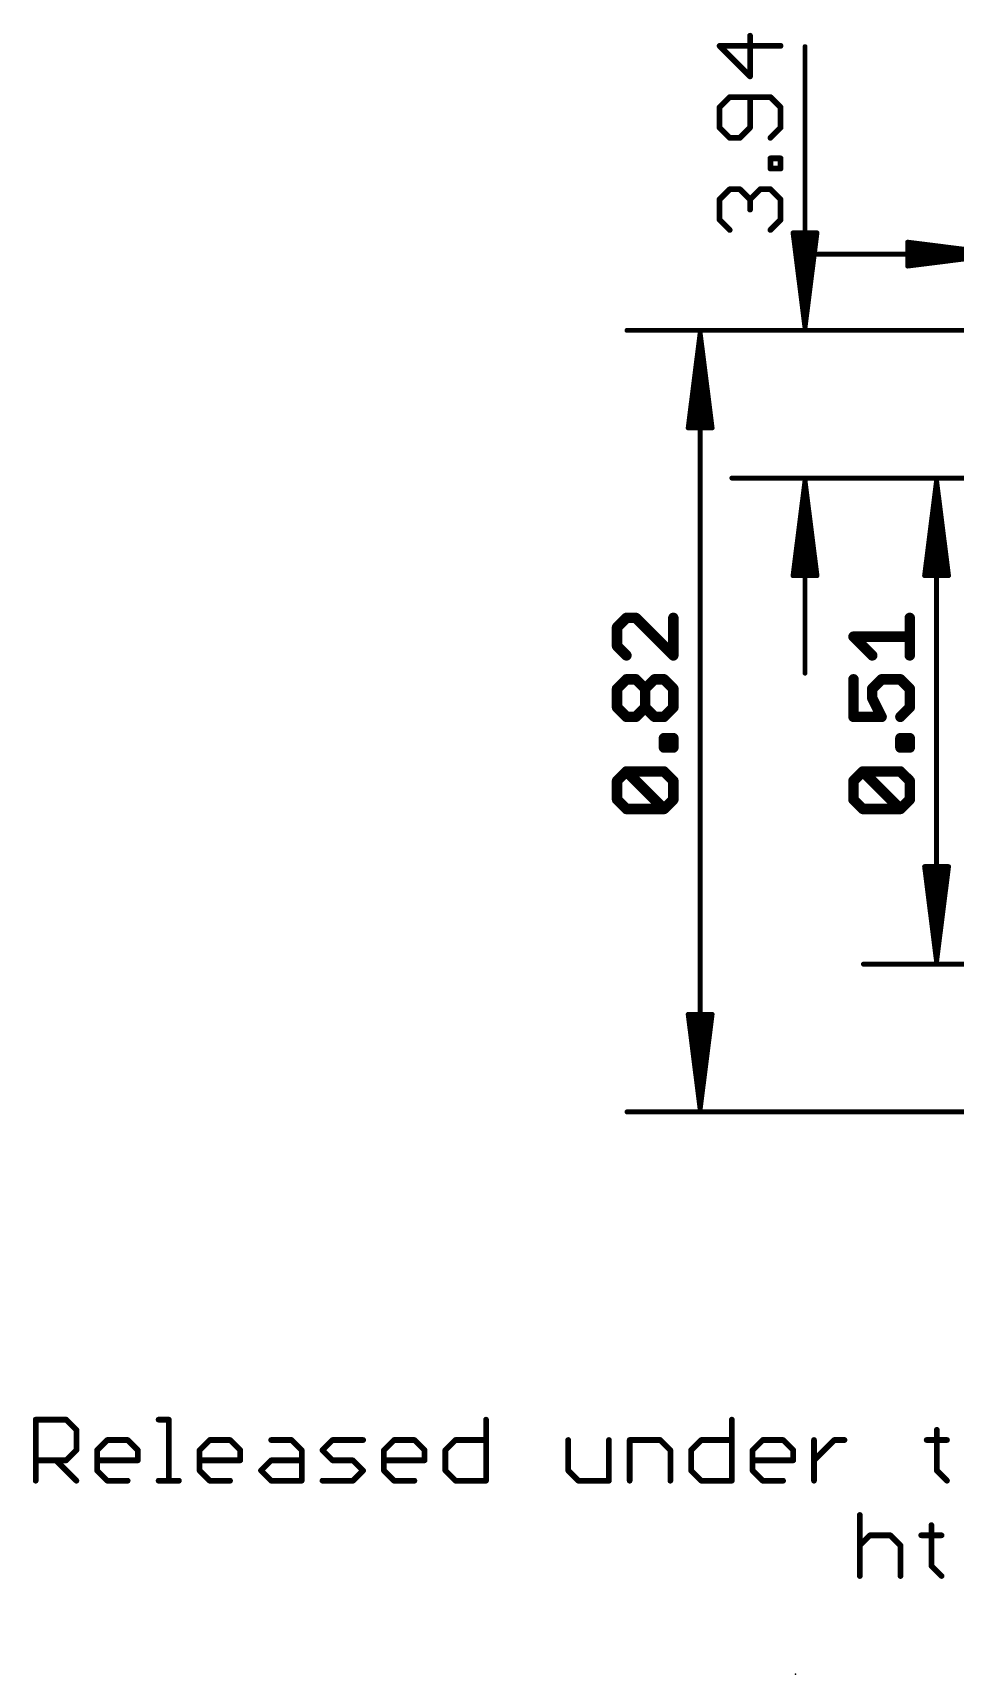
# Model space of a CAD drawing. Extents: x -52 to 61, y -28 to 22.
# Drawn here: x -52.07 to -27.5, y -25.4 to 18.34 of the extents above; entities that cross this region are included whole.
import ezdxf

# ---------------------------------------------------------------- set-up
doc = ezdxf.new("R2010")
doc.units = 0
for name, color, linetype in [('23', 53, 'CONTINUOUS'), ('47', 253, 'CONTINUOUS'), ('51', 53, 'CONTINUOUS')]:
    doc.layers.add(name, color=color, linetype=linetype)

msp = doc.modelspace()

# ---------------------------------------------------------------- linework, layer by layer
at = {"layer": '23'}
msp.add_point((-31.75, -25.4), dxfattribs=at)
at = {"layer": '47'}
for points, const_width in [([(-32.1467, 17.9966), (-33.7737, 17.9966)], 0.1524), ([(-33.7737, 17.9966), (-32.9602, 17.1831)], 0.1524), ([(-32.9602, 17.1831), (-32.9602, 18.2677)], 0.1524), ([(-31.496, 10.479), (-31.496, 17.9768)], 0.13), ([(-33.5025, 16.6306), (-33.7737, 16.3594)], 0.1524), ([(-32.4179, 16.6306), (-33.5025, 16.6306)], 0.1524), ([(-32.9602, 15.8171), (-32.9602, 16.6306)], 0.1524), ([(-32.1467, 16.3594), (-32.4179, 16.6306)], 0.1524), ([(-33.7737, 16.3594), (-33.7737, 15.8171)], 0.1524), ([(-32.1467, 15.8171), (-32.1467, 16.3594)], 0.1524), ([(-33.7737, 15.8171), (-33.5025, 15.5459)], 0.1524), ([(-33.2314, 15.5459), (-32.9602, 15.8171)], 0.1524), ([(-32.4179, 15.5459), (-32.1467, 15.8171)], 0.1524), ([(-33.5025, 15.5459), (-33.2314, 15.5459)], 0.1524), ([(-32.4179, 14.7274), (-32.4179, 14.9985)], 0.1524), ([(-32.4179, 14.9985), (-32.1467, 14.9985)], 0.1524), ([(-32.1467, 14.9985), (-32.1467, 14.7274)], 0.1524), ([(-32.1467, 14.7274), (-32.4179, 14.7274)], 0.1524), ([(-33.7737, 13.9037), (-33.5025, 14.1749)], 0.1524), ([(-33.5025, 14.1749), (-33.2314, 14.1749)], 0.1524), ([(-33.2314, 14.1749), (-32.9602, 13.9037)], 0.1524), ([(-32.9602, 13.9037), (-32.689, 14.1749)], 0.1524), ([(-32.689, 14.1749), (-32.4179, 14.1749)], 0.1524), ([(-32.4179, 14.1749), (-32.1467, 13.9037)], 0.1524), ([(-33.7737, 13.3614), (-33.7737, 13.9037)], 0.1524), ([(-32.9602, 13.9037), (-32.9602, 13.6325)], 0.1524), ([(-32.1467, 13.9037), (-32.1467, 13.3614)], 0.1524), ([(-33.5025, 13.0902), (-33.7737, 13.3614)], 0.1524), ([(-32.1467, 13.3614), (-32.4179, 13.0902)], 0.1524), ([(-31.496, 10.479), (-31.8152, 13.014)], 0.13), ([(-31.8152, 13.014), (-31.1768, 13.014)], 0.13), ([(-31.496, 10.479), (-31.756, 13.014)], 0.13), ([(-31.496, 10.479), (-31.626, 13.014)], 0.13), ([(-31.1768, 13.014), (-31.496, 10.479)], 0.13), ([(-31.366, 13.014), (-31.496, 10.479)], 0.13), ([(-31.236, 13.014), (-31.496, 10.479)], 0.13), ([(-26.227, 12.446), (-28.762, 12.7652)], 0.13), ([(-28.762, 12.7652), (-28.762, 12.1268)], 0.13), ([(-26.227, 12.446), (-28.762, 12.706)], 0.13), ([(-26.227, 12.446), (-31.362, 12.446)], 0.13), ([(-26.227, 12.446), (-28.762, 12.576)], 0.13), ([(-28.762, 12.1268), (-26.227, 12.446)], 0.13), ([(-28.762, 12.316), (-26.227, 12.446)], 0.13), ([(-28.762, 12.186), (-26.227, 12.446)], 0.13), ([(-18.2245, 10.414), (-36.24, 10.414)], 0.13), ([(-34.29, 10.349), (-34.6092, 7.814)], 0.13), ([(-34.29, 10.349), (-34.55, 7.814)], 0.13), ([(-34.29, 10.349), (-34.42, 7.814)], 0.13), ([(-34.29, -10.349), (-34.29, 10.349)], 0.13), ([(-33.9708, 7.814), (-34.29, 10.349)], 0.13), ([(-34.16, 7.814), (-34.29, 10.349)], 0.13), ([(-34.03, 7.814), (-34.29, 10.349)], 0.13), ([(-18.2245, 10.414), (-33.446, 10.414)], 0.13), ([(-34.6092, 7.814), (-33.9708, 7.814)], 0.13), ([(-22.1615, 6.477), (-33.446, 6.477)], 0.13), ([(-31.496, 6.412), (-31.8152, 3.877)], 0.13), ([(-31.496, 6.412), (-31.756, 3.877)], 0.13), ([(-31.496, 6.412), (-31.626, 3.877)], 0.13), ([(-31.496, 6.412), (-31.496, 1.277)], 0.13), ([(-31.1768, 3.877), (-31.496, 6.412)], 0.13), ([(-31.366, 3.877), (-31.496, 6.412)], 0.13), ([(-31.236, 3.877), (-31.496, 6.412)], 0.13), ([(-21.7488, 6.477), (-29.9408, 6.477)], 0.13), ([(-27.9908, 6.412), (-28.31, 3.877)], 0.13), ([(-27.9908, 6.412), (-28.2508, 3.877)], 0.13), ([(-27.9908, 6.412), (-28.1208, 3.877)], 0.13), ([(-27.9908, -6.412), (-27.9908, 6.412)], 0.13), ([(-27.6716, 3.877), (-27.9908, 6.412)], 0.13), ([(-27.8608, 3.877), (-27.9908, 6.412)], 0.13), ([(-27.7308, 3.877), (-27.9908, 6.412)], 0.13), ([(-31.8152, 3.877), (-31.1768, 3.877)], 0.13), ([(-28.31, 3.877), (-27.6716, 3.877)], 0.13), ([(-36.2541, 2.7511), (-36.5041, 2.5011)], 0.2794), ([(-36.5041, 2.5011), (-36.5041, 2.0012)], 0.2794), ([(-36.0041, 2.7511), (-36.2541, 2.7511)], 0.2794), ([(-35.0042, 1.7512), (-36.0041, 2.7511)], 0.2794), ([(-35.0042, 2.7511), (-35.0042, 1.7512)], 0.2794), ([(-28.705, 1.7512), (-28.705, 2.7511)], 0.2794), ([(-29.7049, 1.7512), (-30.2049, 2.2512)], 0.2794), ([(-30.2049, 2.2512), (-28.705, 2.2512)], 0.2794), ([(-36.5041, 2.0012), (-36.2541, 1.7512)], 0.2794), ([(-36.5041, 0.864), (-36.2541, 1.114)], 0.2794), ([(-36.5041, 0.364), (-36.5041, 0.864)], 0.2794), ([(-36.2541, 1.114), (-36.0041, 1.114)], 0.2794), ([(-36.0041, 1.114), (-35.7541, 0.864)], 0.2794), ([(-35.7541, 0.864), (-35.5042, 1.114)], 0.2794), ([(-35.7541, 0.364), (-35.7541, 0.864)], 0.2794), ([(-35.5042, 1.114), (-35.2542, 1.114)], 0.2794), ([(-35.2542, 1.114), (-35.0042, 0.864)], 0.2794), ([(-35.0042, 0.864), (-35.0042, 0.364)], 0.2794), ([(-30.2049, 1.114), (-30.2049, 0.114)], 0.2794), ([(-29.7049, 0.864), (-29.4549, 1.114)], 0.2794), ([(-29.7049, 0.614), (-29.7049, 0.864)], 0.2794), ([(-29.4549, 1.114), (-28.955, 1.114)], 0.2794), ([(-28.955, 1.114), (-28.705, 0.864)], 0.2794), ([(-28.705, 0.864), (-28.705, 0.364)], 0.2794), ([(-36.2541, 0.114), (-36.5041, 0.364)], 0.2794), ([(-35.7541, 0.364), (-36.0041, 0.114)], 0.2794), ([(-35.5042, 0.114), (-35.7541, 0.364)], 0.2794), ([(-35.0042, 0.364), (-35.2542, 0.114)], 0.2794), ([(-29.4549, 0.114), (-29.7049, 0.614)], 0.2794), ([(-28.705, 0.364), (-28.955, 0.114)], 0.2794), ([(-36.0041, 0.114), (-36.2541, 0.114)], 0.2794), ([(-35.2542, 0.114), (-35.5042, 0.114)], 0.2794), ([(-30.2049, 0.114), (-29.4549, 0.114)], 0.2794), ([(-35.2542, -0.7045), (-35.2542, -0.4546)], 0.2794), ([(-35.2542, -0.4546), (-35.0042, -0.4546)], 0.2794), ([(-35.0042, -0.4546), (-35.0042, -0.7045)], 0.2794), ([(-28.955, -0.7045), (-28.955, -0.4546)], 0.2794), ([(-28.955, -0.4546), (-28.705, -0.4546)], 0.2794), ([(-28.705, -0.4546), (-28.705, -0.7045)], 0.2794), ([(-35.0042, -0.7045), (-35.2542, -0.7045)], 0.2794), ([(-28.705, -0.7045), (-28.955, -0.7045)], 0.2794), ([(-36.5041, -1.5917), (-36.2541, -1.3418)], 0.2794), ([(-36.2541, -1.3418), (-35.2542, -1.3418)], 0.2794), ([(-35.2542, -2.3417), (-36.2541, -1.3418)], 0.2794), ([(-35.2542, -1.3418), (-35.0042, -1.5917)], 0.2794), ([(-30.2049, -1.5917), (-29.9549, -1.3418)], 0.2794), ([(-29.9549, -1.3418), (-28.955, -1.3418)], 0.2794), ([(-28.955, -2.3417), (-29.9549, -1.3418)], 0.2794), ([(-28.955, -1.3418), (-28.705, -1.5917)], 0.2794), ([(-36.5041, -2.0917), (-36.5041, -1.5917)], 0.2794), ([(-35.0042, -1.5917), (-35.0042, -2.0917)], 0.2794), ([(-30.2049, -2.0917), (-30.2049, -1.5917)], 0.2794), ([(-28.705, -1.5917), (-28.705, -2.0917)], 0.2794), ([(-36.2541, -2.3417), (-36.5041, -2.0917)], 0.2794), ([(-35.0042, -2.0917), (-35.2542, -2.3417)], 0.2794), ([(-29.9549, -2.3417), (-30.2049, -2.0917)], 0.2794), ([(-28.705, -2.0917), (-28.955, -2.3417)], 0.2794), ([(-35.2542, -2.3417), (-36.2541, -2.3417)], 0.2794), ([(-28.955, -2.3417), (-29.9549, -2.3417)], 0.2794), ([(-27.9908, -6.412), (-28.31, -3.877)], 0.13), ([(-28.31, -3.877), (-27.6716, -3.877)], 0.13), ([(-27.9908, -6.412), (-28.2508, -3.877)], 0.13), ([(-27.9908, -6.412), (-28.1208, -3.877)], 0.13), ([(-27.6716, -3.877), (-27.9908, -6.412)], 0.13), ([(-27.8608, -3.877), (-27.9908, -6.412)], 0.13), ([(-27.7308, -3.877), (-27.9908, -6.412)], 0.13), ([(22.4473, -6.477), (-29.9408, -6.477)], 0.13), ([(-34.29, -10.349), (-34.6092, -7.814)], 0.13), ([(-34.6092, -7.814), (-33.9708, -7.814)], 0.13), ([(-34.29, -10.349), (-34.55, -7.814)], 0.13), ([(-34.29, -10.349), (-34.42, -7.814)], 0.13), ([(-33.9708, -7.814), (-34.29, -10.349)], 0.13), ([(-34.16, -7.814), (-34.29, -10.349)], 0.13), ([(-34.03, -7.814), (-34.29, -10.349)], 0.13), ([(-6.2548, -10.414), (-36.24, -10.414)], 0.13)]:
    msp.add_lwpolyline(points, dxfattribs=dict(at, const_width=const_width))
for points, const_width in [([(-33.7737, 18.0347, 1), (-33.7737, 17.9585)], 0.0762), ([(-33.7467, 18.0235, 1), (-33.8006, 17.9696)], 0.0762), ([(-32.9221, 18.2677, 1), (-32.9983, 18.2677)], 0.0762), ([(-32.1467, 17.9585, 1), (-32.1467, 18.0347)], 0.0762), ([(-31.4635, 17.9768, 1), (-31.5285, 17.9768)], 0.065), ([(-32.9983, 17.1831, 1), (-32.9221, 17.1831)], 0.0762), ([(-32.9871, 17.1561, 1), (-32.9333, 17.21)], 0.0762), ([(-33.5025, 16.6687, 1), (-33.5025, 16.5925)], 0.0762), ([(-33.4756, 16.6037, 1), (-33.5295, 16.6575)], 0.0762), ([(-32.9221, 16.6306, 1), (-32.9983, 16.6306)], 0.0762), ([(-32.3909, 16.6575, 1), (-32.4448, 16.6037)], 0.0762), ([(-32.4179, 16.5925, 1), (-32.4179, 16.6687)], 0.0762), ([(-33.7356, 16.3594, 1), (-33.8118, 16.3594)], 0.0762), ([(-33.8006, 16.3864, 1), (-33.7467, 16.3325)], 0.0762), ([(-32.1086, 16.3594, 1), (-32.1848, 16.3594)], 0.0762), ([(-32.1736, 16.3325, 1), (-32.1198, 16.3864)], 0.0762), ([(-33.8118, 15.8171, 1), (-33.7356, 15.8171)], 0.0762), ([(-33.7467, 15.844, 1), (-33.8006, 15.7902)], 0.0762), ([(-32.9983, 15.8171, 1), (-32.9221, 15.8171)], 0.0762), ([(-32.9333, 15.7902, 1), (-32.9871, 15.844)], 0.0762), ([(-32.1848, 15.8171, 1), (-32.1086, 15.8171)], 0.0762), ([(-32.1198, 15.7902, 1), (-32.1736, 15.844)], 0.0762), ([(-33.5025, 15.584, 1), (-33.5025, 15.5078)], 0.0762), ([(-33.5295, 15.519, 1), (-33.4756, 15.5729)], 0.0762), ([(-33.2583, 15.5729, 1), (-33.2044, 15.519)], 0.0762), ([(-33.2314, 15.5078, 1), (-33.2314, 15.584)], 0.0762), ([(-32.4448, 15.5729, 1), (-32.3909, 15.519)], 0.0762), ([(-32.3798, 14.9985, 1), (-32.456, 14.9985)], 0.0762), ([(-32.4179, 15.0366, 1), (-32.4179, 14.9604)], 0.0762), ([(-32.1086, 14.9985, 1), (-32.1848, 14.9985)], 0.0762), ([(-32.1467, 14.9604, 1), (-32.1467, 15.0366)], 0.0762), ([(-32.4179, 14.7655, 1), (-32.4179, 14.6893)], 0.0762), ([(-32.456, 14.7274, 1), (-32.3798, 14.7274)], 0.0762), ([(-32.1848, 14.7274, 1), (-32.1086, 14.7274)], 0.0762), ([(-32.1467, 14.6893, 1), (-32.1467, 14.7655)], 0.0762), ([(-33.5025, 14.213, 1), (-33.5025, 14.1368)], 0.0762), ([(-33.4756, 14.1479, 1), (-33.5295, 14.2018)], 0.0762), ([(-33.2044, 14.2018, 1), (-33.2583, 14.1479)], 0.0762), ([(-33.2314, 14.1368, 1), (-33.2314, 14.213)], 0.0762), ([(-32.689, 14.213, 1), (-32.689, 14.1368)], 0.0762), ([(-32.6621, 14.1479, 1), (-32.716, 14.2018)], 0.0762), ([(-32.3909, 14.2018, 1), (-32.4448, 14.1479)], 0.0762), ([(-32.4179, 14.1368, 1), (-32.4179, 14.213)], 0.0762), ([(-33.7356, 13.9037, 1), (-33.8118, 13.9037)], 0.0762), ([(-33.8006, 13.9306, 1), (-33.7467, 13.8768)], 0.0762), ([(-32.9221, 13.9037, 1), (-32.9983, 13.9037)], 0.0762), ([(-32.9983, 13.6325, 1), (-32.9221, 13.6325)], 0.0762), ([(-32.9871, 13.9306, 1), (-32.9333, 13.8768)], 0.0762), ([(-32.9871, 13.8768, 1), (-32.9333, 13.9306)], 0.0762), ([(-32.1086, 13.9037, 1), (-32.1848, 13.9037)], 0.0762), ([(-32.1736, 13.8768, 1), (-32.1198, 13.9306)], 0.0762), ([(-33.7467, 13.3883, 1), (-33.8006, 13.3344)], 0.0762), ([(-33.8118, 13.3614, 1), (-33.7356, 13.3614)], 0.0762), ([(-33.5295, 13.0633, 1), (-33.4756, 13.1171)], 0.0762), ([(-32.4448, 13.1171, 1), (-32.3909, 13.0633)], 0.0762), ([(-32.1848, 13.3614, 1), (-32.1086, 13.3614)], 0.0762), ([(-32.1198, 13.3344, 1), (-32.1736, 13.3883)], 0.0762), ([(-31.783, 13.0181, 1), (-31.8475, 13.0099)], 0.065), ([(-31.8152, 13.0465, 1), (-31.8152, 12.9815)], 0.065), ([(-31.7237, 13.0173, 1), (-31.7883, 13.0107)], 0.065), ([(-31.5935, 13.0157, 1), (-31.6585, 13.0123)], 0.065), ([(-31.3335, 13.0123, 1), (-31.3985, 13.0157)], 0.065), ([(-31.2037, 13.0107, 1), (-31.2683, 13.0173)], 0.065), ([(-31.1445, 13.0099, 1), (-31.209, 13.0181)], 0.065), ([(-31.1768, 12.9815, 1), (-31.1768, 13.0465)], 0.065), ([(-28.7579, 12.7975, 1), (-28.7661, 12.733)], 0.065), ([(-28.7295, 12.7652, 1), (-28.7945, 12.7652)], 0.065), ([(-28.7587, 12.7383, 1), (-28.7653, 12.6737)], 0.065), ([(-31.362, 12.4785, 1), (-31.362, 12.4135)], 0.065), ([(-28.7603, 12.6085, 1), (-28.7637, 12.5435)], 0.065), ([(-28.7637, 12.3485, 1), (-28.7603, 12.2835)], 0.065), ([(-28.7653, 12.2183, 1), (-28.7587, 12.1537)], 0.065), ([(-28.7661, 12.159, 1), (-28.7579, 12.0945)], 0.065), ([(-28.7945, 12.1268, 1), (-28.7295, 12.1268)], 0.065), ([(-31.5282, 10.4831, 1), (-31.4638, 10.4749)], 0.065), ([(-31.5283, 10.4823, 1), (-31.4637, 10.4757)], 0.065), ([(-31.5285, 10.4773, 1), (-31.4635, 10.4807)], 0.065), ([(-31.5285, 10.4807, 1), (-31.4635, 10.4773)], 0.065), ([(-31.5285, 10.479, 1), (-31.4635, 10.479)], 0.065), ([(-31.5283, 10.4757, 1), (-31.4637, 10.4823)], 0.065), ([(-31.5282, 10.4749, 1), (-31.4638, 10.4831)], 0.065), ([(-36.24, 10.4465, 1), (-36.24, 10.3815)], 0.065), ([(-34.2575, 10.349, 1), (-34.3225, 10.349)], 0.065), ([(-34.2578, 10.3531, 1), (-34.3222, 10.3449)], 0.065), ([(-34.2575, 10.3473, 1), (-34.3225, 10.3507)], 0.065), ([(-34.2575, 10.3507, 1), (-34.3225, 10.3473)], 0.065), ([(-34.2577, 10.3523, 1), (-34.3223, 10.3457)], 0.065), ([(-34.2577, 10.3457, 1), (-34.3223, 10.3523)], 0.065), ([(-34.2578, 10.3449, 1), (-34.3222, 10.3531)], 0.065), ([(-33.446, 10.4465, 1), (-33.446, 10.3815)], 0.065), ([(-34.6092, 7.8465, 1), (-34.6092, 7.7815)], 0.065), ([(-33.9708, 7.7815, 1), (-33.9708, 7.8465)], 0.065), ([(-34.6415, 7.8181, 1), (-34.577, 7.8099)], 0.065), ([(-34.5823, 7.8173, 1), (-34.5177, 7.8107)], 0.065), ([(-34.4525, 7.8157, 1), (-34.3875, 7.8123)], 0.065), ([(-34.1925, 7.8123, 1), (-34.1275, 7.8157)], 0.065), ([(-34.0623, 7.8107, 1), (-33.9977, 7.8173)], 0.065), ([(-34.003, 7.8099, 1), (-33.9385, 7.8181)], 0.065), ([(-33.446, 6.5095, 1), (-33.446, 6.4445)], 0.065), ([(-31.4635, 6.412, 1), (-31.5285, 6.412)], 0.065), ([(-31.4638, 6.4161, 1), (-31.5282, 6.4079)], 0.065), ([(-31.4635, 6.4103, 1), (-31.5285, 6.4137)], 0.065), ([(-31.4635, 6.4137, 1), (-31.5285, 6.4103)], 0.065), ([(-31.4637, 6.4153, 1), (-31.5283, 6.4087)], 0.065), ([(-31.4637, 6.4087, 1), (-31.5283, 6.4153)], 0.065), ([(-31.4638, 6.4079, 1), (-31.5282, 6.4161)], 0.065), ([(-29.9408, 6.5095, 1), (-29.9408, 6.4445)], 0.065), ([(-27.9583, 6.412, 1), (-28.0233, 6.412)], 0.065), ([(-27.9586, 6.4161, 1), (-28.023, 6.4079)], 0.065), ([(-27.9583, 6.4103, 1), (-28.0233, 6.4137)], 0.065), ([(-27.9583, 6.4137, 1), (-28.0233, 6.4103)], 0.065), ([(-27.9585, 6.4153, 1), (-28.0231, 6.4087)], 0.065), ([(-27.9585, 6.4087, 1), (-28.0231, 6.4153)], 0.065), ([(-27.9586, 6.4079, 1), (-28.023, 6.4161)], 0.065), ([(-31.8152, 3.9095, 1), (-31.8152, 3.8445)], 0.065), ([(-31.1768, 3.8445, 1), (-31.1768, 3.9095)], 0.065), ([(-28.31, 3.9095, 1), (-28.31, 3.8445)], 0.065), ([(-27.6716, 3.8445, 1), (-27.6716, 3.9095)], 0.065), ([(-31.8475, 3.8811, 1), (-31.783, 3.8729)], 0.065), ([(-31.7883, 3.8803, 1), (-31.7237, 3.8737)], 0.065), ([(-31.6585, 3.8787, 1), (-31.5935, 3.8753)], 0.065), ([(-31.3985, 3.8753, 1), (-31.3335, 3.8787)], 0.065), ([(-31.2683, 3.8737, 1), (-31.2037, 3.8803)], 0.065), ([(-31.209, 3.8729, 1), (-31.1445, 3.8811)], 0.065), ([(-28.3423, 3.8811, 1), (-28.2778, 3.8729)], 0.065), ([(-28.2831, 3.8803, 1), (-28.2185, 3.8737)], 0.065), ([(-28.1533, 3.8787, 1), (-28.0883, 3.8753)], 0.065), ([(-27.8933, 3.8753, 1), (-27.8283, 3.8787)], 0.065), ([(-27.7631, 3.8737, 1), (-27.6985, 3.8803)], 0.065), ([(-27.7038, 3.8729, 1), (-27.6393, 3.8811)], 0.065), ([(-36.4342, 2.5011, 1), (-36.5739, 2.5011)], 0.1397), ([(-36.2541, 2.821, 1), (-36.2541, 2.6813)], 0.1397), ([(-36.2047, 2.7017, 1), (-36.3035, 2.8005)], 0.1397), ([(-35.9547, 2.8005, 1), (-36.0535, 2.7017)], 0.1397), ([(-36.0041, 2.6813, 1), (-36.0041, 2.821)], 0.1397), ([(-34.9344, 2.7511, 1), (-35.0741, 2.7511)], 0.1397), ([(-28.6352, 2.7511, 1), (-28.7749, 2.7511)], 0.1397), ([(-36.5535, 2.5505, 1), (-36.4547, 2.4517)], 0.1397), ([(-30.1555, 2.3006, 1), (-30.2543, 2.2018)], 0.1397), ([(-30.2049, 2.321, 1), (-30.2049, 2.1813)], 0.1397), ([(-28.705, 2.1813, 1), (-28.705, 2.321)], 0.1397), ([(-36.4547, 2.0506, 1), (-36.5535, 1.9518)], 0.1397), ([(-36.5739, 2.0012, 1), (-36.4342, 2.0012)], 0.1397), ([(-36.3035, 1.7018, 1), (-36.2047, 1.8006)], 0.1397), ([(-35.0741, 1.7512, 1), (-34.9344, 1.7512)], 0.1397), ([(-35.0536, 1.7018, 1), (-34.9548, 1.8006)], 0.1397), ([(-29.7543, 1.7018, 1), (-29.6555, 1.8006)], 0.1397), ([(-28.7749, 1.7512, 1), (-28.6352, 1.7512)], 0.1397), ([(-36.4342, 0.864, 1), (-36.5739, 0.864)], 0.1397), ([(-36.5535, 0.9134, 1), (-36.4547, 0.8146)], 0.1397), ([(-36.2541, 1.1838, 1), (-36.2541, 1.0441)], 0.1397), ([(-36.2047, 1.0646, 1), (-36.3035, 1.1634)], 0.1397), ([(-35.9547, 1.1634, 1), (-36.0535, 1.0646)], 0.1397), ([(-36.0041, 1.0441, 1), (-36.0041, 1.1838)], 0.1397), ([(-35.6843, 0.864, 1), (-35.824, 0.864)], 0.1397), ([(-35.8035, 0.9134, 1), (-35.7047, 0.8146)], 0.1397), ([(-35.8035, 0.8146, 1), (-35.7047, 0.9134)], 0.1397), ([(-35.5042, 1.1838, 1), (-35.5042, 1.0441)], 0.1397), ([(-35.4548, 1.0646, 1), (-35.5536, 1.1634)], 0.1397), ([(-35.2048, 1.1634, 1), (-35.3036, 1.0646)], 0.1397), ([(-35.2542, 1.0441, 1), (-35.2542, 1.1838)], 0.1397), ([(-34.9344, 0.864, 1), (-35.0741, 0.864)], 0.1397), ([(-35.0536, 0.8146, 1), (-34.9548, 0.9134)], 0.1397), ([(-31.5285, 1.277, 1), (-31.4635, 1.277)], 0.065), ([(-30.135, 1.114, 1), (-30.2747, 1.114)], 0.1397), ([(-29.6351, 0.864, 1), (-29.7748, 0.864)], 0.1397), ([(-29.7543, 0.9134, 1), (-29.6555, 0.8146)], 0.1397), ([(-29.4549, 1.1838, 1), (-29.4549, 1.0441)], 0.1397), ([(-29.4055, 1.0646, 1), (-29.5043, 1.1634)], 0.1397), ([(-28.9056, 1.1634, 1), (-29.0044, 1.0646)], 0.1397), ([(-28.955, 1.0441, 1), (-28.955, 1.1838)], 0.1397), ([(-28.6352, 0.864, 1), (-28.7749, 0.864)], 0.1397), ([(-28.7544, 0.8146, 1), (-28.6556, 0.9134)], 0.1397), ([(-36.4547, 0.4134, 1), (-36.5535, 0.3146)], 0.1397), ([(-35.7047, 0.4134, 1), (-35.8035, 0.3146)], 0.1397), ([(-35.7047, 0.3146, 1), (-35.8035, 0.4134)], 0.1397), ([(-34.9548, 0.3146, 1), (-35.0536, 0.4134)], 0.1397), ([(-29.6424, 0.6452, 1), (-29.7674, 0.5828)], 0.1397), ([(-29.7748, 0.614, 1), (-29.6351, 0.614)], 0.1397), ([(-28.6556, 0.3146, 1), (-28.7544, 0.4134)], 0.1397), ([(-36.5739, 0.364, 1), (-36.4342, 0.364)], 0.1397), ([(-36.2541, 0.1839, 1), (-36.2541, 0.0442)], 0.1397), ([(-36.3035, 0.0647, 1), (-36.2047, 0.1634)], 0.1397), ([(-36.0535, 0.1634, 1), (-35.9547, 0.0647)], 0.1397), ([(-36.0041, 0.0442, 1), (-36.0041, 0.1839)], 0.1397), ([(-35.824, 0.364, 1), (-35.6843, 0.364)], 0.1397), ([(-35.5042, 0.1839, 1), (-35.5042, 0.0442)], 0.1397), ([(-35.5536, 0.0647, 1), (-35.4548, 0.1634)], 0.1397), ([(-35.3036, 0.1634, 1), (-35.2048, 0.0647)], 0.1397), ([(-35.2542, 0.0442, 1), (-35.2542, 0.1839)], 0.1397), ([(-35.0741, 0.364, 1), (-34.9344, 0.364)], 0.1397), ([(-30.2049, 0.1839, 1), (-30.2049, 0.0442)], 0.1397), ([(-30.2747, 0.114, 1), (-30.135, 0.114)], 0.1397), ([(-29.5174, 0.0828, 1), (-29.3925, 0.1453)], 0.1397), ([(-29.4549, 0.0442, 1), (-29.4549, 0.1839)], 0.1397), ([(-29.0044, 0.1634, 1), (-28.9056, 0.0647)], 0.1397), ([(-28.7749, 0.364, 1), (-28.6352, 0.364)], 0.1397), ([(-35.1843, -0.4546, 1), (-35.324, -0.4546)], 0.1397), ([(-35.2542, -0.3847, 1), (-35.2542, -0.5244)], 0.1397), ([(-34.9344, -0.4546, 1), (-35.0741, -0.4546)], 0.1397), ([(-35.0042, -0.5244, 1), (-35.0042, -0.3847)], 0.1397), ([(-28.955, -0.3847, 1), (-28.955, -0.5244)], 0.1397), ([(-28.8851, -0.4546, 1), (-29.0248, -0.4546)], 0.1397), ([(-28.6352, -0.4546, 1), (-28.7749, -0.4546)], 0.1397), ([(-28.705, -0.5244, 1), (-28.705, -0.3847)], 0.1397), ([(-35.2542, -0.6347, 1), (-35.2542, -0.7744)], 0.1397), ([(-35.324, -0.7045, 1), (-35.1843, -0.7045)], 0.1397), ([(-35.0741, -0.7045, 1), (-34.9344, -0.7045)], 0.1397), ([(-35.0042, -0.7744, 1), (-35.0042, -0.6347)], 0.1397), ([(-28.955, -0.6347, 1), (-28.955, -0.7744)], 0.1397), ([(-29.0248, -0.7045, 1), (-28.8851, -0.7045)], 0.1397), ([(-28.7749, -0.7045, 1), (-28.6352, -0.7045)], 0.1397), ([(-28.705, -0.7744, 1), (-28.705, -0.6347)], 0.1397), ([(-36.2541, -1.2719, 1), (-36.2541, -1.4116)], 0.1397), ([(-36.2047, -1.2924, 1), (-36.3035, -1.3912)], 0.1397), ([(-36.2047, -1.3912, 1), (-36.3035, -1.2924)], 0.1397), ([(-35.2048, -1.2924, 1), (-35.3036, -1.3912)], 0.1397), ([(-35.2542, -1.4116, 1), (-35.2542, -1.2719)], 0.1397), ([(-29.9549, -1.2719, 1), (-29.9549, -1.4116)], 0.1397), ([(-29.9055, -1.2924, 1), (-30.0043, -1.3912)], 0.1397), ([(-29.9055, -1.3912, 1), (-30.0043, -1.2924)], 0.1397), ([(-28.9056, -1.2924, 1), (-29.0044, -1.3912)], 0.1397), ([(-28.955, -1.4116, 1), (-28.955, -1.2719)], 0.1397), ([(-36.4342, -1.5917, 1), (-36.5739, -1.5917)], 0.1397), ([(-36.5535, -1.5424, 1), (-36.4547, -1.6411)], 0.1397), ([(-34.9344, -1.5917, 1), (-35.0741, -1.5917)], 0.1397), ([(-35.0536, -1.6411, 1), (-34.9548, -1.5424)], 0.1397), ([(-30.2543, -1.5424, 1), (-30.1555, -1.6411)], 0.1397), ([(-30.135, -1.5917, 1), (-30.2747, -1.5917)], 0.1397), ([(-28.6352, -1.5917, 1), (-28.7749, -1.5917)], 0.1397), ([(-28.7544, -1.6411, 1), (-28.6556, -1.5424)], 0.1397), ([(-36.4547, -2.0423, 1), (-36.5535, -2.1411)], 0.1397), ([(-36.5739, -2.0917, 1), (-36.4342, -2.0917)], 0.1397), ([(-35.0741, -2.0917, 1), (-34.9344, -2.0917)], 0.1397), ([(-34.9548, -2.1411, 1), (-35.0536, -2.0423)], 0.1397), ([(-30.1555, -2.0423, 1), (-30.2543, -2.1411)], 0.1397), ([(-30.2747, -2.0917, 1), (-30.135, -2.0917)], 0.1397), ([(-28.7749, -2.0917, 1), (-28.6352, -2.0917)], 0.1397), ([(-28.6556, -2.1411, 1), (-28.7544, -2.0423)], 0.1397), ([(-36.2541, -2.2718, 1), (-36.2541, -2.4115)], 0.1397), ([(-36.3035, -2.3911, 1), (-36.2047, -2.2923)], 0.1397), ([(-35.3036, -2.2923, 1), (-35.2048, -2.3911)], 0.1397), ([(-35.3036, -2.3911, 1), (-35.2048, -2.2923)], 0.1397), ([(-35.2542, -2.4115, 1), (-35.2542, -2.2718)], 0.1397), ([(-29.9549, -2.2718, 1), (-29.9549, -2.4115)], 0.1397), ([(-30.0043, -2.3911, 1), (-29.9055, -2.2923)], 0.1397), ([(-29.0044, -2.2923, 1), (-28.9056, -2.3911)], 0.1397), ([(-29.0044, -2.3911, 1), (-28.9056, -2.2923)], 0.1397), ([(-28.955, -2.4115, 1), (-28.955, -2.2718)], 0.1397), ([(-28.2778, -3.8729, 1), (-28.3423, -3.8811)], 0.065), ([(-28.31, -3.8445, 1), (-28.31, -3.9095)], 0.065), ([(-28.2185, -3.8737, 1), (-28.2831, -3.8803)], 0.065), ([(-28.0883, -3.8753, 1), (-28.1533, -3.8787)], 0.065), ([(-27.8283, -3.8787, 1), (-27.8933, -3.8753)], 0.065), ([(-27.6985, -3.8803, 1), (-27.7631, -3.8737)], 0.065), ([(-27.6393, -3.8811, 1), (-27.7038, -3.8729)], 0.065), ([(-27.6716, -3.9095, 1), (-27.6716, -3.8445)], 0.065), ([(-29.9408, -6.4445, 1), (-29.9408, -6.5095)], 0.065), ([(-28.023, -6.4079, 1), (-27.9586, -6.4161)], 0.065), ([(-28.0231, -6.4087, 1), (-27.9585, -6.4153)], 0.065), ([(-28.0233, -6.4137, 1), (-27.9583, -6.4103)], 0.065), ([(-28.0233, -6.4103, 1), (-27.9583, -6.4137)], 0.065), ([(-28.0233, -6.412, 1), (-27.9583, -6.412)], 0.065), ([(-28.0231, -6.4153, 1), (-27.9585, -6.4087)], 0.065), ([(-28.023, -6.4161, 1), (-27.9586, -6.4079)], 0.065), ([(-34.577, -7.8099, 1), (-34.6415, -7.8181)], 0.065), ([(-34.6092, -7.7815, 1), (-34.6092, -7.8465)], 0.065), ([(-34.5177, -7.8107, 1), (-34.5823, -7.8173)], 0.065), ([(-34.3875, -7.8123, 1), (-34.4525, -7.8157)], 0.065), ([(-34.1275, -7.8157, 1), (-34.1925, -7.8123)], 0.065), ([(-33.9977, -7.8173, 1), (-34.0623, -7.8107)], 0.065), ([(-33.9385, -7.8181, 1), (-34.003, -7.8099)], 0.065), ([(-33.9708, -7.8465, 1), (-33.9708, -7.7815)], 0.065), ([(-36.24, -10.3815, 1), (-36.24, -10.4465)], 0.065), ([(-34.3222, -10.3449, 1), (-34.2578, -10.3531)], 0.065), ([(-34.3223, -10.3457, 1), (-34.2577, -10.3523)], 0.065), ([(-34.3225, -10.3507, 1), (-34.2575, -10.3473)], 0.065), ([(-34.3225, -10.3473, 1), (-34.2575, -10.3507)], 0.065), ([(-34.3225, -10.349, 1), (-34.2575, -10.349)], 0.065), ([(-34.3223, -10.3523, 1), (-34.2577, -10.3457)], 0.065), ([(-34.3222, -10.3531, 1), (-34.2578, -10.3449)], 0.065)]:
    msp.add_lwpolyline(points, format="xyb", dxfattribs=dict(at, const_width=const_width))
at = {"layer": '51', "const_width": 0.1524}
for points in [[(-51.9938, -20.2438), (-51.9938, -18.6168)], [(-51.9938, -18.6168), (-51.1803, -18.6168)], [(-51.1803, -18.6168), (-50.9091, -18.888)], [(-48.7195, -18.6168), (-48.4483, -18.6168)], [(-48.4483, -18.6168), (-48.4483, -20.2438)], [(-39.9948, -18.6168), (-39.9948, -20.2438)], [(-33.4461, -18.6168), (-33.4461, -20.2438)], [(-50.9091, -18.888), (-50.9091, -19.4303)], [(-50.3566, -19.4303), (-50.0855, -19.1591)], [(-50.0855, -19.1591), (-49.5432, -19.1591)], [(-49.5432, -19.1591), (-49.272, -19.4303)], [(-47.6281, -19.4303), (-47.3569, -19.1591)], [(-47.3569, -19.1591), (-46.8146, -19.1591)], [(-46.8146, -19.1591), (-46.5434, -19.4303)], [(-45.7197, -19.1591), (-45.1774, -19.1591)], [(-45.1774, -19.1591), (-44.9062, -19.4303)], [(-44.3537, -19.4303), (-44.0826, -19.1591)], [(-44.0826, -19.1591), (-43.2691, -19.1591)], [(-42.7166, -19.4303), (-42.4454, -19.1591)], [(-42.4454, -19.1591), (-41.9031, -19.1591)], [(-41.9031, -19.1591), (-41.6319, -19.4303)], [(-41.0794, -19.4303), (-40.8083, -19.1591)], [(-40.8083, -19.1591), (-39.9948, -19.1591)], [(-37.8051, -19.1591), (-37.8051, -19.9726)], [(-36.7205, -20.2438), (-36.7205, -19.1591)], [(-36.168, -20.2438), (-36.168, -19.1591)], [(-36.168, -19.1591), (-35.3545, -19.1591)], [(-35.3545, -19.1591), (-35.0833, -19.4303)], [(-34.5308, -19.4303), (-34.2596, -19.1591)], [(-34.2596, -19.1591), (-33.4461, -19.1591)], [(-32.8936, -19.4303), (-32.6225, -19.1591)], [(-32.6225, -19.1591), (-32.0802, -19.1591)], [(-32.0802, -19.1591), (-31.809, -19.4303)], [(-31.2565, -20.2438), (-31.2565, -19.1591)], [(-31.2565, -19.7015), (-30.7142, -19.1591)], [(-30.7142, -19.1591), (-30.443, -19.1591)], [(-28.255, -19.1591), (-27.7127, -19.1591)], [(-27.9839, -18.888), (-27.9839, -19.9726)], [(-51.1803, -19.7015), (-51.9938, -19.7015)], [(-51.4515, -19.7015), (-50.9091, -20.2438)], [(-50.9091, -19.4303), (-51.1803, -19.7015)], [(-50.3566, -19.9726), (-50.3566, -19.4303)], [(-49.272, -19.7015), (-50.3566, -19.7015)], [(-49.272, -19.4303), (-49.272, -19.7015)], [(-47.6281, -19.9726), (-47.6281, -19.4303)], [(-46.5434, -19.7015), (-47.6281, -19.7015)], [(-46.5434, -19.4303), (-46.5434, -19.7015)], [(-45.9909, -19.9726), (-45.7197, -19.7015)], [(-45.7197, -19.7015), (-44.9062, -19.7015)], [(-44.9062, -19.4303), (-44.9062, -20.2438)], [(-44.0826, -19.7015), (-44.3537, -19.4303)], [(-43.5402, -19.7015), (-44.0826, -19.7015)], [(-43.2691, -19.9726), (-43.5402, -19.7015)], [(-42.7166, -19.9726), (-42.7166, -19.4303)], [(-41.6319, -19.7015), (-42.7166, -19.7015)], [(-41.6319, -19.4303), (-41.6319, -19.7015)], [(-41.0794, -19.9726), (-41.0794, -19.4303)], [(-35.0833, -19.4303), (-35.0833, -20.2438)], [(-34.5308, -19.9726), (-34.5308, -19.4303)], [(-32.8936, -19.9726), (-32.8936, -19.4303)], [(-31.809, -19.7015), (-32.8936, -19.7015)], [(-31.809, -19.4303), (-31.809, -19.7015)], [(-50.0855, -20.2438), (-50.3566, -19.9726)], [(-47.3569, -20.2438), (-47.6281, -19.9726)], [(-45.7197, -20.2438), (-45.9909, -19.9726)], [(-43.5402, -20.2438), (-43.2691, -19.9726)], [(-42.4454, -20.2438), (-42.7166, -19.9726)], [(-40.8083, -20.2438), (-41.0794, -19.9726)], [(-37.8051, -19.9726), (-37.534, -20.2438)], [(-34.2596, -20.2438), (-34.5308, -19.9726)], [(-32.6225, -20.2438), (-32.8936, -19.9726)], [(-27.9839, -19.9726), (-27.7127, -20.2438)], [(-49.5432, -20.2438), (-50.0855, -20.2438)], [(-48.7195, -20.2438), (-48.1772, -20.2438)], [(-46.8146, -20.2438), (-47.3569, -20.2438)], [(-44.9062, -20.2438), (-45.7197, -20.2438)], [(-44.3537, -20.2438), (-43.5402, -20.2438)], [(-41.9031, -20.2438), (-42.4454, -20.2438)], [(-39.9948, -20.2438), (-40.8083, -20.2438)], [(-37.534, -20.2438), (-36.7205, -20.2438)], [(-33.4461, -20.2438), (-34.2596, -20.2438)], [(-32.0802, -20.2438), (-32.6225, -20.2438)], [(-30.0366, -21.1568), (-30.0366, -22.7838)], [(-28.1283, -21.428), (-28.1283, -22.5126)], [(-30.0366, -21.9703), (-29.7655, -21.6991)], [(-29.7655, -21.6991), (-29.2232, -21.6991)], [(-29.2232, -21.6991), (-28.952, -21.9703)], [(-28.3995, -21.6991), (-27.8572, -21.6991)], [(-28.952, -21.9703), (-28.952, -22.7838)], [(-28.1283, -22.5126), (-27.8572, -22.7838)]]:
    msp.add_lwpolyline(points, dxfattribs=at)
at = {"layer": '51', "const_width": 0.0762}
for points in [[(-51.9557, -18.6168, 1), (-52.0319, -18.6168)], [(-51.9938, -18.5787, 1), (-51.9938, -18.6549)], [(-51.1534, -18.5899, 1), (-51.2072, -18.6438)], [(-51.1803, -18.6549, 1), (-51.1803, -18.5787)], [(-48.7195, -18.5787, 1), (-48.7195, -18.6549)], [(-48.4102, -18.6168, 1), (-48.4864, -18.6168)], [(-48.4483, -18.6549, 1), (-48.4483, -18.5787)], [(-39.9567, -18.6168, 1), (-40.0329, -18.6168)], [(-33.408, -18.6168, 1), (-33.4842, -18.6168)], [(-50.871, -18.888, 1), (-50.9472, -18.888)], [(-50.9361, -18.9149, 1), (-50.8822, -18.861)], [(-50.0855, -19.121, 1), (-50.0855, -19.1972)], [(-50.0585, -19.1861, 1), (-50.1124, -19.1322)], [(-49.5162, -19.1322, 1), (-49.5701, -19.1861)], [(-49.5432, -19.1972, 1), (-49.5432, -19.121)], [(-47.3569, -19.121, 1), (-47.3569, -19.1972)], [(-47.3299, -19.1861, 1), (-47.3838, -19.1322)], [(-46.7876, -19.1322, 1), (-46.8415, -19.1861)], [(-46.8146, -19.1972, 1), (-46.8146, -19.121)], [(-45.7197, -19.121, 1), (-45.7197, -19.1972)], [(-45.1505, -19.1322, 1), (-45.2043, -19.1861)], [(-45.1774, -19.1972, 1), (-45.1774, -19.121)], [(-44.0826, -19.121, 1), (-44.0826, -19.1972)], [(-44.0556, -19.1861, 1), (-44.1095, -19.1322)], [(-43.2691, -19.1972, 1), (-43.2691, -19.121)], [(-42.4454, -19.121, 1), (-42.4454, -19.1972)], [(-42.4185, -19.1861, 1), (-42.4724, -19.1322)], [(-41.8761, -19.1322, 1), (-41.93, -19.1861)], [(-41.9031, -19.1972, 1), (-41.9031, -19.121)], [(-40.8083, -19.121, 1), (-40.8083, -19.1972)], [(-40.7813, -19.1861, 1), (-40.8352, -19.1322)], [(-39.9948, -19.1972, 1), (-39.9948, -19.121)], [(-37.767, -19.1591, 1), (-37.8432, -19.1591)], [(-36.6824, -19.1591, 1), (-36.7586, -19.1591)], [(-36.1299, -19.1591, 1), (-36.2061, -19.1591)], [(-36.168, -19.121, 1), (-36.168, -19.1972)], [(-35.3275, -19.1322, 1), (-35.3814, -19.1861)], [(-35.3545, -19.1972, 1), (-35.3545, -19.121)], [(-34.2596, -19.121, 1), (-34.2596, -19.1972)], [(-34.2327, -19.1861, 1), (-34.2866, -19.1322)], [(-33.4461, -19.1972, 1), (-33.4461, -19.121)], [(-32.6225, -19.121, 1), (-32.6225, -19.1972)], [(-32.5955, -19.1861, 1), (-32.6494, -19.1322)], [(-32.0532, -19.1322, 1), (-32.1071, -19.1861)], [(-32.0802, -19.1972, 1), (-32.0802, -19.121)], [(-31.2184, -19.1591, 1), (-31.2946, -19.1591)], [(-30.7142, -19.121, 1), (-30.7142, -19.1972)], [(-30.6872, -19.1861, 1), (-30.7411, -19.1322)], [(-30.443, -19.1972, 1), (-30.443, -19.121)], [(-28.255, -19.121, 1), (-28.255, -19.1972)], [(-27.9458, -18.888, 1), (-28.022, -18.888)], [(-27.7127, -19.1972, 1), (-27.7127, -19.121)], [(-51.9938, -19.6634, 1), (-51.9938, -19.7396)], [(-51.4245, -19.6745, 1), (-51.4784, -19.7284)], [(-51.2072, -19.6745, 1), (-51.1534, -19.7284)], [(-51.1803, -19.7396, 1), (-51.1803, -19.6634)], [(-50.9472, -19.4303, 1), (-50.871, -19.4303)], [(-50.8822, -19.4572, 1), (-50.9361, -19.4034)], [(-50.3185, -19.4303, 1), (-50.3947, -19.4303)], [(-50.3836, -19.4034, 1), (-50.3297, -19.4572)], [(-50.3566, -19.6634, 1), (-50.3566, -19.7396)], [(-49.2339, -19.4303, 1), (-49.3101, -19.4303)], [(-49.3101, -19.7015, 1), (-49.2339, -19.7015)], [(-49.2989, -19.4572, 1), (-49.245, -19.4034)], [(-49.272, -19.7396, 1), (-49.272, -19.6634)], [(-47.59, -19.4303, 1), (-47.6662, -19.4303)], [(-47.6281, -19.6634, 1), (-47.6281, -19.7396)], [(-47.655, -19.4034, 1), (-47.6011, -19.4572)], [(-46.5053, -19.4303, 1), (-46.5815, -19.4303)], [(-46.5815, -19.7015, 1), (-46.5053, -19.7015)], [(-46.5703, -19.4572, 1), (-46.5164, -19.4034)], [(-46.5434, -19.7396, 1), (-46.5434, -19.6634)], [(-45.7197, -19.6634, 1), (-45.7197, -19.7396)], [(-45.6928, -19.7284, 1), (-45.7467, -19.6745)], [(-44.8681, -19.4303, 1), (-44.9443, -19.4303)], [(-44.9332, -19.4572, 1), (-44.8793, -19.4034)], [(-44.9062, -19.7396, 1), (-44.9062, -19.6634)], [(-44.3268, -19.4034, 1), (-44.3807, -19.4572)], [(-44.3807, -19.4034, 1), (-44.3268, -19.4572)], [(-44.0826, -19.6634, 1), (-44.0826, -19.7396)], [(-44.1095, -19.7284, 1), (-44.0556, -19.6745)], [(-43.5133, -19.6745, 1), (-43.5672, -19.7284)], [(-43.5402, -19.7396, 1), (-43.5402, -19.6634)], [(-42.6785, -19.4303, 1), (-42.7547, -19.4303)], [(-42.7166, -19.6634, 1), (-42.7166, -19.7396)], [(-42.7435, -19.4034, 1), (-42.6896, -19.4572)], [(-41.5938, -19.4303, 1), (-41.67, -19.4303)], [(-41.67, -19.7015, 1), (-41.5938, -19.7015)], [(-41.6589, -19.4572, 1), (-41.605, -19.4034)], [(-41.6319, -19.7396, 1), (-41.6319, -19.6634)], [(-41.0413, -19.4303, 1), (-41.1175, -19.4303)], [(-41.1064, -19.4034, 1), (-41.0525, -19.4572)], [(-35.0452, -19.4303, 1), (-35.1214, -19.4303)], [(-35.1102, -19.4572, 1), (-35.0564, -19.4034)], [(-34.4927, -19.4303, 1), (-34.5689, -19.4303)], [(-34.5577, -19.4034, 1), (-34.5039, -19.4572)], [(-32.8555, -19.4303, 1), (-32.9317, -19.4303)], [(-32.9206, -19.4034, 1), (-32.8667, -19.4572)], [(-32.8936, -19.6634, 1), (-32.8936, -19.7396)], [(-31.7709, -19.4303, 1), (-31.8471, -19.4303)], [(-31.8471, -19.7015, 1), (-31.7709, -19.7015)], [(-31.8359, -19.4572, 1), (-31.782, -19.4034)], [(-31.809, -19.7396, 1), (-31.809, -19.6634)], [(-31.2834, -19.6745, 1), (-31.2295, -19.7284)], [(-50.3297, -19.9457, 1), (-50.3836, -19.9996)], [(-50.3947, -19.9726, 1), (-50.3185, -19.9726)], [(-47.6011, -19.9457, 1), (-47.655, -19.9996)], [(-47.6662, -19.9726, 1), (-47.59, -19.9726)], [(-45.964, -19.9457, 1), (-46.0178, -19.9996)], [(-46.0178, -19.9457, 1), (-45.964, -19.9996)], [(-43.2421, -19.9996, 1), (-43.296, -19.9457)], [(-43.296, -19.9996, 1), (-43.2421, -19.9457)], [(-42.6896, -19.9457, 1), (-42.7435, -19.9996)], [(-42.7547, -19.9726, 1), (-42.6785, -19.9726)], [(-41.0525, -19.9457, 1), (-41.1064, -19.9996)], [(-41.1175, -19.9726, 1), (-41.0413, -19.9726)], [(-37.7782, -19.9457, 1), (-37.8321, -19.9996)], [(-37.8432, -19.9726, 1), (-37.767, -19.9726)], [(-34.5039, -19.9457, 1), (-34.5577, -19.9996)], [(-34.5689, -19.9726, 1), (-34.4927, -19.9726)], [(-32.8667, -19.9457, 1), (-32.9206, -19.9996)], [(-32.9317, -19.9726, 1), (-32.8555, -19.9726)], [(-27.9569, -19.9457, 1), (-28.0108, -19.9996)], [(-28.022, -19.9726, 1), (-27.9458, -19.9726)], [(-52.0319, -20.2438, 1), (-51.9557, -20.2438)], [(-50.9361, -20.2707, 1), (-50.8822, -20.2169)], [(-50.0855, -20.2057, 1), (-50.0855, -20.2819)], [(-50.1124, -20.2707, 1), (-50.0585, -20.2169)], [(-49.5432, -20.2819, 1), (-49.5432, -20.2057)], [(-48.7195, -20.2057, 1), (-48.7195, -20.2819)], [(-48.4864, -20.2438, 1), (-48.4102, -20.2438)], [(-48.1772, -20.2819, 1), (-48.1772, -20.2057)], [(-47.3569, -20.2057, 1), (-47.3569, -20.2819)], [(-47.3838, -20.2707, 1), (-47.3299, -20.2169)], [(-46.8146, -20.2819, 1), (-46.8146, -20.2057)], [(-45.7197, -20.2057, 1), (-45.7197, -20.2819)], [(-45.7467, -20.2707, 1), (-45.6928, -20.2169)], [(-44.9443, -20.2438, 1), (-44.8681, -20.2438)], [(-44.9062, -20.2819, 1), (-44.9062, -20.2057)], [(-44.3537, -20.2057, 1), (-44.3537, -20.2819)], [(-43.5672, -20.2169, 1), (-43.5133, -20.2707)], [(-43.5402, -20.2819, 1), (-43.5402, -20.2057)], [(-42.4454, -20.2057, 1), (-42.4454, -20.2819)], [(-42.4724, -20.2707, 1), (-42.4185, -20.2169)], [(-41.9031, -20.2819, 1), (-41.9031, -20.2057)], [(-40.8083, -20.2057, 1), (-40.8083, -20.2819)], [(-40.8352, -20.2707, 1), (-40.7813, -20.2169)], [(-40.0329, -20.2438, 1), (-39.9567, -20.2438)], [(-39.9948, -20.2819, 1), (-39.9948, -20.2057)], [(-37.534, -20.2057, 1), (-37.534, -20.2819)], [(-37.5609, -20.2707, 1), (-37.507, -20.2169)], [(-36.7586, -20.2438, 1), (-36.6824, -20.2438)], [(-36.7205, -20.2819, 1), (-36.7205, -20.2057)], [(-36.2061, -20.2438, 1), (-36.1299, -20.2438)], [(-35.1214, -20.2438, 1), (-35.0452, -20.2438)], [(-34.2596, -20.2057, 1), (-34.2596, -20.2819)], [(-34.2866, -20.2707, 1), (-34.2327, -20.2169)], [(-33.4842, -20.2438, 1), (-33.408, -20.2438)], [(-33.4461, -20.2819, 1), (-33.4461, -20.2057)], [(-32.6225, -20.2057, 1), (-32.6225, -20.2819)], [(-32.6494, -20.2707, 1), (-32.5955, -20.2169)], [(-32.0802, -20.2819, 1), (-32.0802, -20.2057)], [(-31.2946, -20.2438, 1), (-31.2184, -20.2438)], [(-27.7396, -20.2707, 1), (-27.6858, -20.2169)], [(-29.9985, -21.1568, 1), (-30.0747, -21.1568)], [(-28.0902, -21.428, 1), (-28.1664, -21.428)], [(-29.7655, -21.661, 1), (-29.7655, -21.7372)], [(-29.7385, -21.7261, 1), (-29.7924, -21.6722)], [(-29.1962, -21.6722, 1), (-29.2501, -21.7261)], [(-29.2232, -21.7372, 1), (-29.2232, -21.661)], [(-28.3995, -21.661, 1), (-28.3995, -21.7372)], [(-27.8572, -21.7372, 1), (-27.8572, -21.661)], [(-30.0636, -21.9434, 1), (-30.0097, -21.9972)], [(-28.9139, -21.9703, 1), (-28.9901, -21.9703)], [(-28.9789, -21.9972, 1), (-28.925, -21.9434)], [(-30.0747, -22.7838, 1), (-29.9985, -22.7838)], [(-28.9901, -22.7838, 1), (-28.9139, -22.7838)], [(-28.1014, -22.4857, 1), (-28.1553, -22.5396)], [(-28.1664, -22.5126, 1), (-28.0902, -22.5126)], [(-27.8841, -22.8107, 1), (-27.8302, -22.7569)]]:
    msp.add_lwpolyline(points, format="xyb", dxfattribs=at)

doc.saveas('drawing.dxf')
